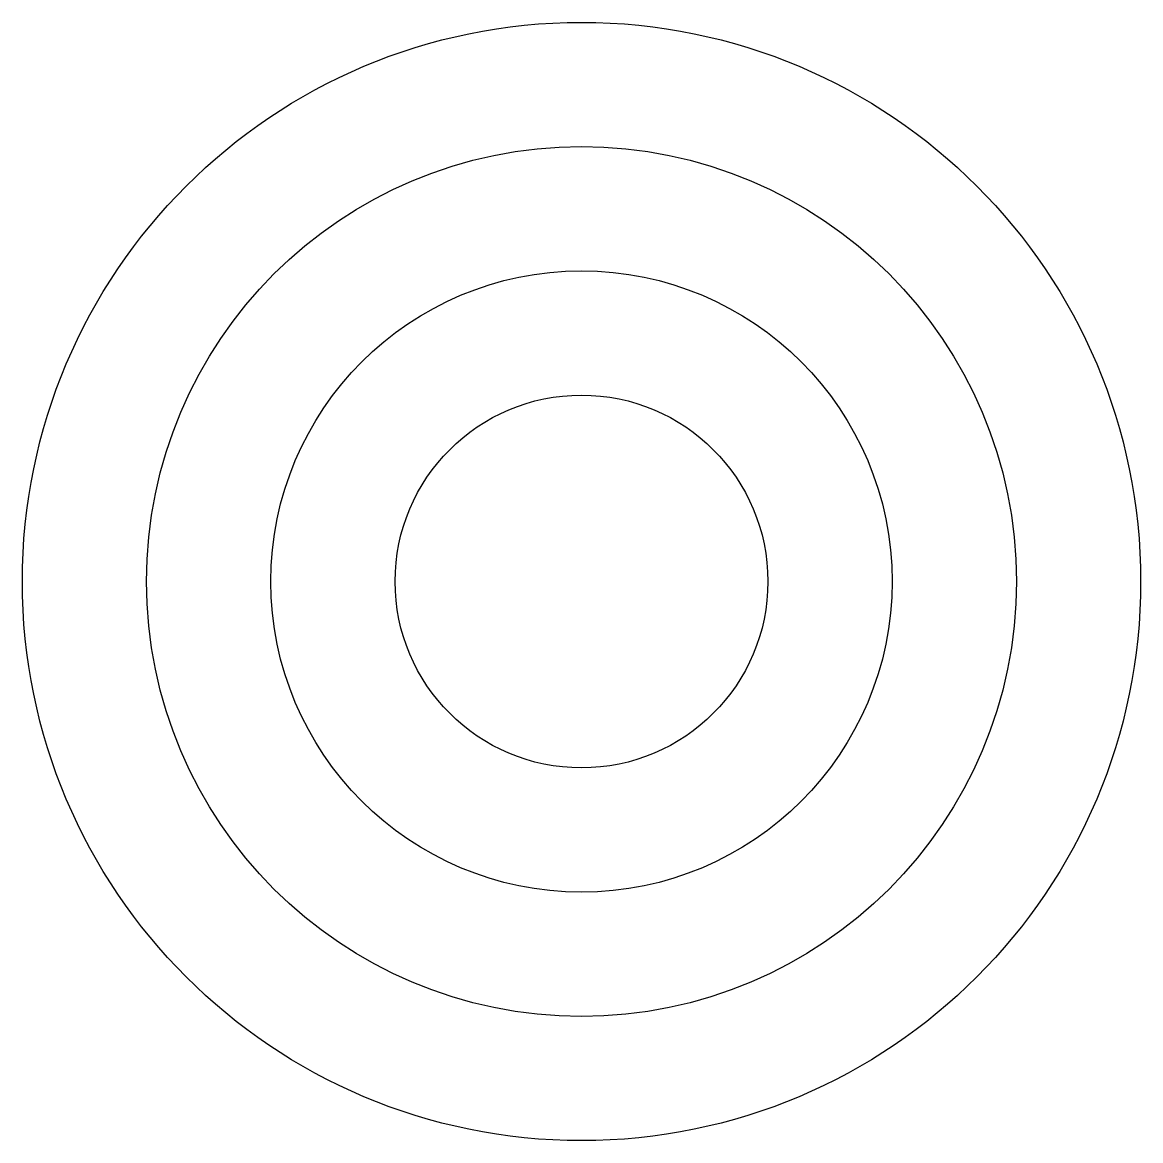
# Model space of a CAD drawing. Extents: x -2.5 to 2.5, y -2.5 to 2.5.
import ezdxf

# ---------------------------------------------------------------- set-up
doc = ezdxf.new("R2010")
doc.units = 0

msp = doc.modelspace()

# ---------------------------------------------------------------- linework, layer by layer
for radius in [2.5, 1.9444, 1.3889, 0.8333]:
    msp.add_circle((0, 0), radius)

doc.saveas('drawing.dxf')
